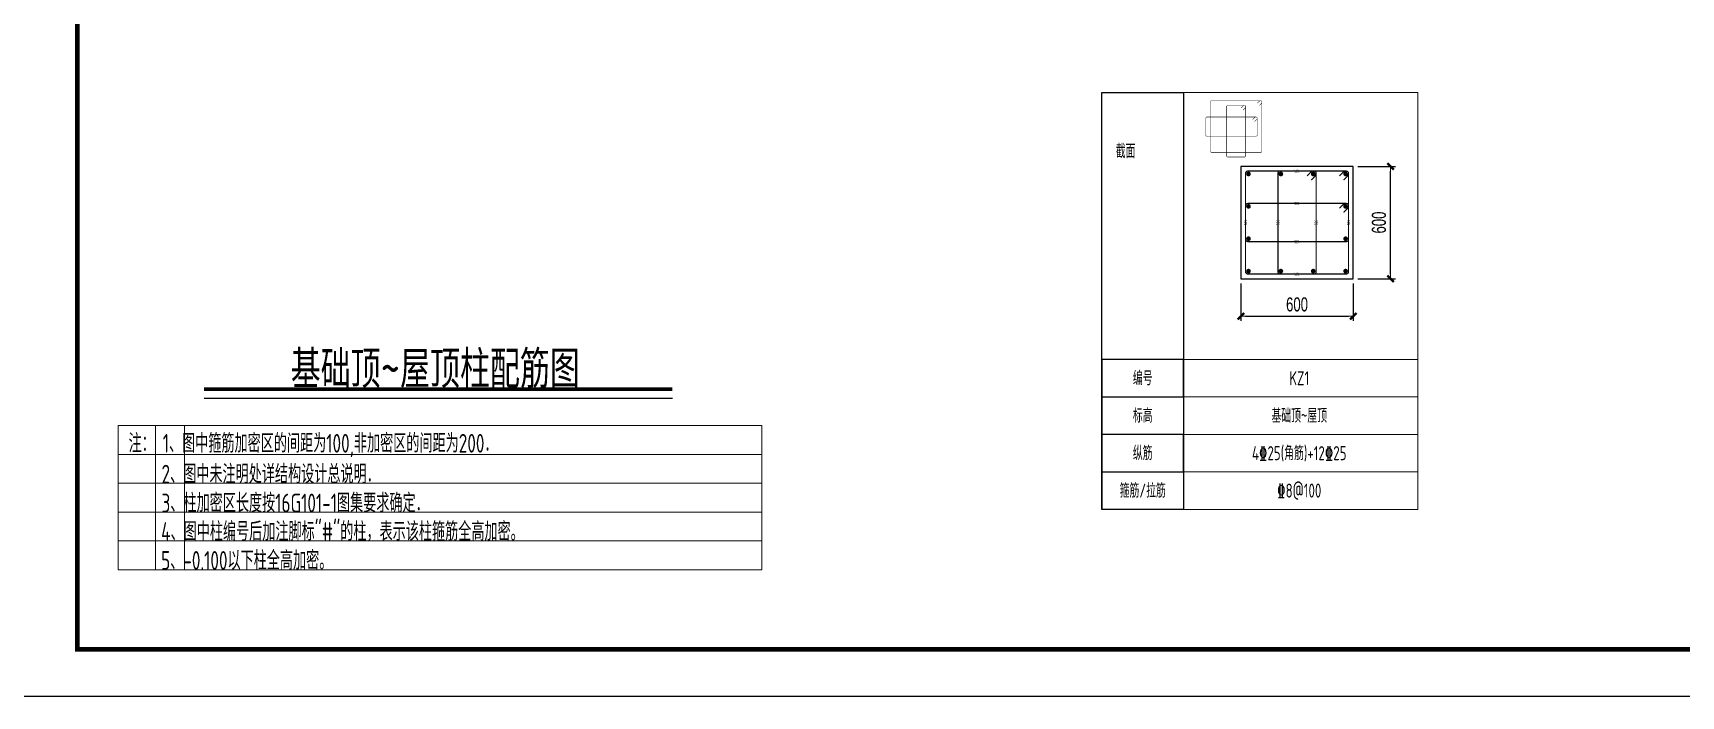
# Model space of a CAD drawing. Extents: x 169490 to 7584583, y -2399407 to 1374371.
# Drawn here: x 3665117 to 3700327, y 661273 to 675435 of the extents above; entities that cross this region are included whole.
import ezdxf
from ezdxf.enums import TextEntityAlignment as Align

# ---------------------------------------------------------------- set-up
doc = ezdxf.new("R2010")
doc.units = 0
doc.header["$LTSCALE"] = 100
doc.layers.get('0').update_dxf_attribs({"linetype": 'CONTINUOUS'})
doc.layers.get('DEFPOINTS').update_dxf_attribs({"linetype": 'CONTINUOUS'})
for name, color, linetype in [('link', 6, 'CONTINUOUS'), ('outline', 7, 'CONTINUOUS'), ('S-0-TEXT', 7, 'CONTINUOUS'), ('tab-表头', 127, 'CONTINUOUS'), ('z-计算配筋', 7, 'CONTINUOUS'), ('图框', 140, 'CONTINUOUS'), ('文字', 7, 'CONTINUOUS'), ('门编号', 6, 'CONTINUOUS')]:
    doc.layers.add(name, color=color, linetype=linetype)
for name, color, linetype, lineweight in [('rein', 10, 'CONTINUOUS', 18), ('S-1-TEXT', 7, 'CONTINUOUS', 18), ('TAB', 7, 'CONTINUOUS', 18), ('Z-详图标注', 3, 'CONTINUOUS', 18)]:
    doc.layers.add(name, color=color, linetype=linetype, lineweight=lineweight)
doc.layers.add('箍筋长度', color=3, linetype='CONTINUOUS', plot=False)
doc.styles.add('BW_Dim', font='Bweng.shx', dxfattribs={"width": 0.7, "bigfont": 'hztxt.shx'})
doc.styles.add('BW_Rein', font='Tssdeng.shx', dxfattribs={"width": 0.7, "bigfont": 'hztxt.shx'})
doc.styles.add('TSSD_REIN', font='tssdeng.shx', dxfattribs={"width": 0.7, "bigfont": 'hztxt.shx'})
doc.dimstyles.new('Cyz_25_100', dxfattribs={"dimtxt": 300, "dimasz": 100, "dimexe": 100, "dimexo": 100, "dimgap": 100, "dimtad": 1, "dimdec": 0, "dimlfac": 0.25, "dimzin": 0, "dimdsep": 46, "dimtxsty": 'BW_Dim', "dimblk": '_bwk', "dimcen": 0, "dimclrt": 7, "dimadec": 0, "dimazin": 0, "dimtfac": 1, "dimtdec": 0, "dimtix": 1, "dimtmove": 2, "dimatfit": 0, "dimfxl": 1, "dimtolj": 1, "dimtzin": 0, "dimarcsym": 0})

# ---------------------------------------------------------------- blocks, each defined once
blk = doc.blocks.new('_bwk')
blk.add_line((-1, 0), (0, 0))
blk.add_lwpolyline([(-0.7, -0.7, 0.5, 0.5, 0), (0.7, 0.7, 0.5, 0.5, 0)], format="xyseb")
blk = doc.blocks.new('*D1307')
at = {"layer": 'DEFPOINTS', "color": 0, "transparency": 16777216}
for p in [(3693323, 672586), (3694123, 672586), (3693323, 670186)]:
    blk.add_point(p, dxfattribs=at)
at = {"layer": 'Z-详图标注', "color": 0, "lineweight": -2, "transparency": 16777216}
for p, q in [((3693423, 672586), (3694223, 672586)), ((3694123, 670286), (3694123, 672486)), ((3693423, 670186), (3694223, 670186))]:
    blk.add_line(p, q, dxfattribs=at)
at = {"layer": 'Z-详图标注', "color": 0, "lineweight": -2, "transparency": 16777216, "xscale": 100, "yscale": 100, "zscale": 100}
for p, rotation in [((3694123, 672586), 90), ((3694123, 670186), 270)]:
    blk.add_blockref('_bwk', p, dxfattribs=dict(at, rotation=rotation))
at = {"layer": 'Z-详图标注', "color": 7, "transparency": 16777216, "insert": (3693873, 671386), "char_height": 300, "attachment_point": 5, "rotation": 90, "style": 'BW_Dim'}
blk.add_mtext('\\A1;600', dxfattribs=at)
blk = doc.blocks.new('*D1308')
at = {"layer": 'DEFPOINTS', "color": 0, "transparency": 16777216}
for p in [(3690923, 670186), (3693323, 670186), (3693323, 669386)]:
    blk.add_point(p, dxfattribs=at)
at = {"layer": 'Z-详图标注', "color": 0, "lineweight": -2, "transparency": 16777216}
for p, q in [((3690923, 670086), (3690923, 669286)), ((3693323, 670086), (3693323, 669286)), ((3691023, 669386), (3693223, 669386))]:
    blk.add_line(p, q, dxfattribs=at)
at = {"layer": 'Z-详图标注', "color": 0, "lineweight": -2, "transparency": 16777216, "xscale": 100, "yscale": 100, "zscale": 100, "rotation": 180}
blk.add_blockref('_bwk', (3690923, 669386), dxfattribs=at)
at = {"layer": 'Z-详图标注', "color": 0, "lineweight": -2, "transparency": 16777216, "xscale": 100, "yscale": 100, "zscale": 100}
blk.add_blockref('_bwk', (3693323, 669386), dxfattribs=at)
at = {"layer": 'Z-详图标注', "color": 7, "transparency": 16777216, "insert": (3692123, 669636), "char_height": 300, "attachment_point": 5, "style": 'BW_Dim'}
blk.add_mtext('\\A1;600', dxfattribs=at)

msp = doc.modelspace()

# ---------------------------------------------------------------- linework, layer by layer
at = {"layer": 'link', "color": 1}
for points, const_width in [([(3691275.2, 673932.9), (3691321.2, 673978.9, -0.1989124), (3691338.1, 673985.9), (3691348.4, 673985.9, -0.4142136), (3691372.4, 673961.9), (3691372.4, 672909.9, -0.4142136), (3691348.4, 672885.9), (3690296.4, 672885.9, -0.4142136), (3690272.4, 672909.9), (3690272.4, 673961.9, -0.4142136), (3690296.4, 673985.9), (3691348.4, 673985.9, -0.4142136), (3691372.4, 673961.9), (3691372.4, 673951.6, -0.1989124), (3691365.4, 673934.7), (3691319.4, 673888.7)], 10), ([(3693028.6, 672380.2), (3693120.5, 672472.2, -0.1989124), (3693154.5, 672486.2), (3693175, 672486.2, -0.4142136), (3693223, 672438.2), (3693223, 670334.2, -0.4142136), (3693175, 670286.2), (3691071, 670286.2, -0.4142136), (3691023, 670334.2), (3691023, 672438.2, -0.4142136), (3691071, 672486.2), (3693175, 672486.2, -0.4142136), (3693223, 672438.2), (3693223, 672417.7, -0.1989124), (3693208.9, 672383.8), (3693117, 672291.9)], 25)]:
    msp.add_lwpolyline(points, format="xyb", dxfattribs=dict(at, const_width=const_width))
at = {"layer": 'link'}
for points, const_width in [([(3691219.4, 673542.9), (3691265.4, 673588.8, 0.1989124), (3691272.4, 673605.8), (3691272.4, 673616.1, 0.4142136), (3691248.4, 673640.1), (3690196.4, 673640.1, 0.4142136), (3690172.4, 673616.1), (3690172.4, 673255.7, 0.4142136), (3690196.4, 673231.7), (3691248.4, 673231.7, 0.4142136), (3691272.4, 673255.7), (3691272.4, 673616.1, 0.4142136), (3691248.4, 673640.1), (3691238.1, 673640.1, 0.1989124), (3691221.2, 673633), (3691175.2, 673587.1)], 10), ([(3690929.4, 673832.9), (3690975.3, 673878.9, -0.1989124), (3690992.3, 673885.9), (3691002.6, 673885.9, -0.4142136), (3691026.6, 673861.9), (3691026.6, 672809.9, -0.4142136), (3691002.6, 672785.9), (3690642.2, 672785.9, -0.4142136), (3690618.2, 672809.9), (3690618.2, 673861.9, -0.4142136), (3690642.2, 673885.9), (3691002.6, 673885.9, -0.4142136), (3691026.6, 673861.9), (3691026.6, 673851.6, -0.1989124), (3691019.5, 673834.7), (3690973.6, 673788.7)], 10), ([(3692336.9, 672380.2), (3692428.9, 672472.2, -0.1989124), (3692462.8, 672486.2), (3692483.3, 672486.2, -0.4142136), (3692531.3, 672438.2), (3692531.3, 670334.2, -0.4142136), (3692483.3, 670286.2), (3691762.6, 670286.2, -0.4142136), (3691714.6, 670334.2), (3691714.6, 672438.2, -0.4142136), (3691762.6, 672486.2), (3692483.3, 672486.2, -0.4142136), (3692531.3, 672438.2), (3692531.3, 672417.7, -0.1989124), (3692517.2, 672383.8), (3692425.3, 672291.9)], 25), ([(3693117, 671600.2), (3693208.9, 671692.1, 0.1989124), (3693223, 671726.1), (3693223, 671746.6, 0.4142136), (3693175, 671794.6), (3691071, 671794.6, 0.4142136), (3691023, 671746.6), (3691023, 671025.9, 0.4142136), (3691071, 670977.9), (3693175, 670977.9, 0.4142136), (3693223, 671025.9), (3693223, 671746.6, 0.4142136), (3693175, 671794.6), (3693154.5, 671794.6, 0.1989124), (3693120.5, 671780.5), (3693028.6, 671688.6)], 25)]:
    msp.add_lwpolyline(points, format="xyb", dxfattribs=dict(at, const_width=const_width))
at = {"layer": 'outline'}
msp.add_lwpolyline([(3693323, 672586.2), (3690923, 672586.2), (3690923, 670186.2), (3693323, 670186.2)], close=True, dxfattribs=at)
at = {"layer": 'rein', "const_width": 50}
for points in [[(3691060.5, 672423.7, 1), (3691110.5, 672423.7, 1)], [(3691752.1, 672423.7, 1), (3691802.1, 672423.7, 1)], [(3692443.8, 672423.7, 1), (3692493.8, 672423.7, 1)], [(3693135.5, 672423.7, 1), (3693185.5, 672423.7, 1)], [(3691060.5, 671732.1, 1), (3691110.5, 671732.1, 1)], [(3693135.5, 671732.1, 1), (3693185.5, 671732.1, 1)], [(3691060.5, 671040.4, 1), (3691110.5, 671040.4, 1)], [(3693135.5, 671040.4, 1), (3693185.5, 671040.4, 1)], [(3691060.5, 670348.7, 1), (3691110.5, 670348.7, 1)], [(3691752.1, 670348.7, 1), (3691802.1, 670348.7, 1)], [(3692443.8, 670348.7, 1), (3692493.8, 670348.7, 1)], [(3693135.5, 670348.7, 1), (3693185.5, 670348.7, 1)]]:
    msp.add_lwpolyline(points, format="xyb", close=True, dxfattribs=at)
at = {"layer": 'S-1-TEXT', "color": 8}
for p, q in [((3680690.3, 667051), (3666935.3, 667051)), ((3666935.3, 667051), (3666935.3, 663967.8)), ((3667736.2, 667051), (3667736.2, 663967.8)), ((3668353.7, 667051), (3668353.7, 663967.8)), ((3680690.3, 666434.3), (3666935.3, 666434.3)), ((3680690.3, 665817.7), (3666935.3, 665817.7)), ((3680690.3, 665817.7), (3666935.3, 665817.7)), ((3680690.3, 665817.7), (3666935.3, 665817.7)), ((3680690.3, 665201), (3666935.3, 665201)), ((3680690.3, 664584.4), (3666935.3, 664584.4)), ((3680690.3, 663967.8), (3666935.3, 663967.8))]:
    msp.add_line(p, q, dxfattribs=at)
msp.add_lwpolyline([(3680690.3, 667051), (3680690.3, 663967.8)], dxfattribs=at)
at = {"layer": 'TAB'}
msp.add_lwpolyline([(3689700.9, 665260.6), (3689700.9, 674164.9), (3694700.9, 674164.9), (3694700.9, 665260.6), (3689700.9, 665260.6), (3689700.9, 668460.6), (3694700.9, 668460.6), (3694700.9, 667660.6), (3689700.9, 667660.6), (3689700.9, 666860.6), (3694700.9, 666860.6), (3694700.9, 666060.6), (3689700.9, 666060.6), (3689700.9, 665260.6)], dxfattribs=at)
at = {"layer": 'tab-表头'}
msp.add_lwpolyline([(3687950.9, 665260.6), (3687950.9, 674164.9), (3689700.9, 674164.9), (3689700.9, 665260.6), (3687950.9, 665260.6), (3687950.9, 666060.6), (3689700.9, 666060.6), (3689700.9, 666860.6), (3687950.9, 666860.6), (3687950.9, 667660.6), (3689700.9, 667660.6), (3689700.9, 668460.6), (3687950.9, 668460.6), (3687950.9, 665260.6)], dxfattribs=at)
at = {"layer": '图框'}
msp.add_lwpolyline([(3663566.7, 661273), (3722966.7, 661273), (3722966.7, 703273), (3663566.7, 703273)], close=True, dxfattribs=at)
at = {"layer": '图框', "const_width": 100}
msp.add_lwpolyline([(3666066.7, 662273), (3721966.7, 662273), (3721966.7, 702273), (3666066.7, 702273)], close=True, dxfattribs=at)
at = {"layer": '文字'}
msp.add_line((3668772.7, 667632.2), (3678777.3, 667632.2), dxfattribs=at)
at = {"layer": '文字', "const_width": 75}
msp.add_lwpolyline([(3668772.7, 667828.1), (3678777.3, 667828.1)], dxfattribs=at)

# ---------------------------------------------------------------- texts
at = {"layer": 'S-0-TEXT', "style": 'TSSD_REIN', "width": 0.7}
for s, p in [('注： 1、图中箍筋加密区的间距为100,非加密区的间距为200．', (3667159.8, 666471, -2339.2)), ('2、图中未注明处详结构设计总说明．', (3667864.5, 665812.1, 27253.5)), ('3、柱加密区长度按16G101-1图集要求确定．', (3667864.5, 665195.5, 27253.5)), ('4、图中柱编号后加注脚标"#"的柱，表示该柱箍筋全高加密。', (3667856, 664586.3, 28423.1)), ('5、-0.100以下柱全高加密。', (3667856, 663969.6, 28423.1))]:
    msp.add_text(s, height=400, rotation=359.99983, dxfattribs=at).set_placement(p)
at = {"layer": 'tab-表头', "style": 'BW_Rein', "width": 0.7}
for s, p in [('截面', (3688459.7, 672910.9)), ('编号', (3688825.9, 668060.6)), ('标高', (3688825.9, 667260.6)), ('纵筋', (3688825.9, 666460.6)), ('箍筋/拉筋', (3688825.9, 665660.6))]:
    msp.add_text(s, height=300, dxfattribs=at).set_placement(p, align=Align.MIDDLE_CENTER)
at = {"layer": 'z-计算配筋', "style": 'BW_Rein', "width": 0.7}
for s, p in [('KZ1', (3692170.2, 668060.6)), ('基础顶~屋顶', (3692170.2, 667260.6))]:
    msp.add_text(s, height=300, dxfattribs=at).set_placement(p, align=Align.MIDDLE_CENTER)
at = {"layer": 'z-计算配筋', "color": 120, "style": 'BW_Rein', "width": 0.7}
msp.add_text('4%%13225(角筋)+12%%13225', height=300, dxfattribs=at).set_placement((3692170.2, 666460.6), align=Align.MIDDLE_CENTER)
at = {"layer": 'z-计算配筋', "color": 62, "style": 'BW_Rein', "width": 0.7}
msp.add_text('%%1328@100', height=300, dxfattribs=at).set_placement((3692170.2, 665660.6), align=Align.MIDDLE_CENTER)
at = {"layer": '箍筋长度', "style": 'BW_Rein', "width": 0.7}
for p in [(3692123, 672486.2), (3692123, 671794.6), (3692123, 670977.9), (3692123, 670286.2)]:
    msp.add_text('526', height=65, dxfattribs=at).set_placement(p, align=Align.MIDDLE_CENTER)
for p in [(3691023, 671386.2), (3691714.6, 671386.2), (3692531.3, 671386.2), (3693223, 671386.2)]:
    msp.add_text('526', height=65, rotation=90, dxfattribs=at).set_placement(p, align=Align.MIDDLE_CENTER)
at = {"layer": '门编号', "color": 7, "style": 'TSSD_REIN', "width": 0.8}
msp.add_text('基础顶~屋顶柱配筋图', height=800, dxfattribs=at).set_placement((3673712.7, 668290.9), align=Align.MIDDLE)

# ---------------------------------------------------------------- dimensions: what is measured, and where the dimension line sits
at = {"layer": 'Z-详图标注'}
dim = msp.add_linear_dim(base=(3694123, 672586.2), p1=(3693323, 670186.2), p2=(3693323, 672586.2), angle=90, dimstyle='Cyz_25_100', dxfattribs=at)
dim.commit()
dim.dimension.update_dxf_attribs({"geometry": '*D1307', "text_midpoint": (3693873, 671386.2)})
dim = msp.add_linear_dim(base=(3693323, 669386.2), p1=(3690923, 670186.2), p2=(3693323, 670186.2), dimstyle='Cyz_25_100', dxfattribs=at)
dim.commit()
dim.dimension.update_dxf_attribs({"geometry": '*D1308', "text_midpoint": (3692123, 669636.2)})

doc.saveas('drawing.dxf')
